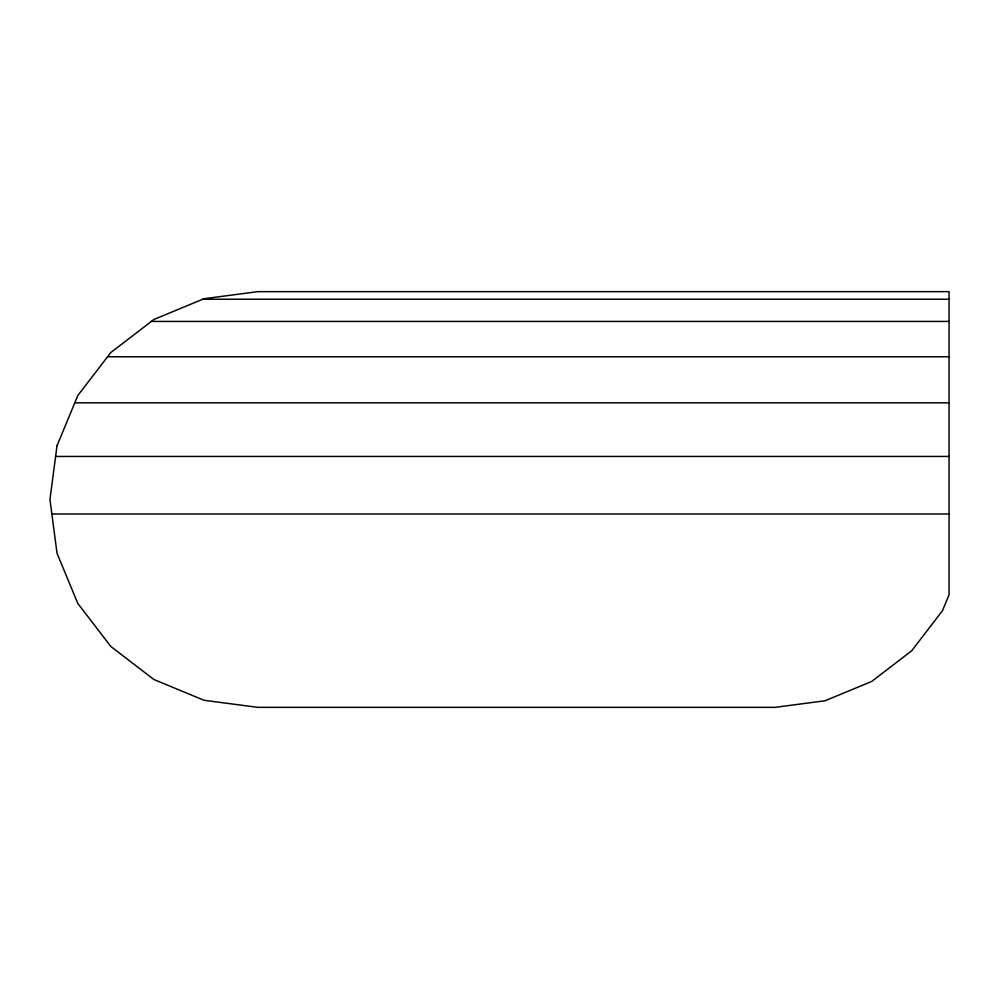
<?xml version="1.0" encoding="UTF-8"?>
<svg xmlns="http://www.w3.org/2000/svg" width="999" height="999" viewBox="0 0 999 999"><rect width="100%" height="100%" fill="white"/><g stroke="black" fill="none" stroke-linecap="round" stroke-linejoin="round"><path stroke-width="1.5" d="M202.822 299.225L949.05 299.225M151.349 321.428L949.05 321.428M107.567 356.768L949.05 356.768M74.8 402.822L949.05 402.822M55.619 456.456L949.05 456.456M51.861 513.998L949.05 513.998M57.03 445.704L49.95 499.5L57.03 553.296L77.797 603.433L110.827 646.478L153.883 679.507L204.008 700.274L257.804 707.354L775.037 707.354L825.074 700.774L871.702 681.455L911.75 650.724L942.482 610.676L949.05 594.817L949.05 291.646L257.804 291.646L204.008 298.726L153.883 319.493L110.827 352.522L77.797 395.567L57.03 445.704"/></g></svg>
